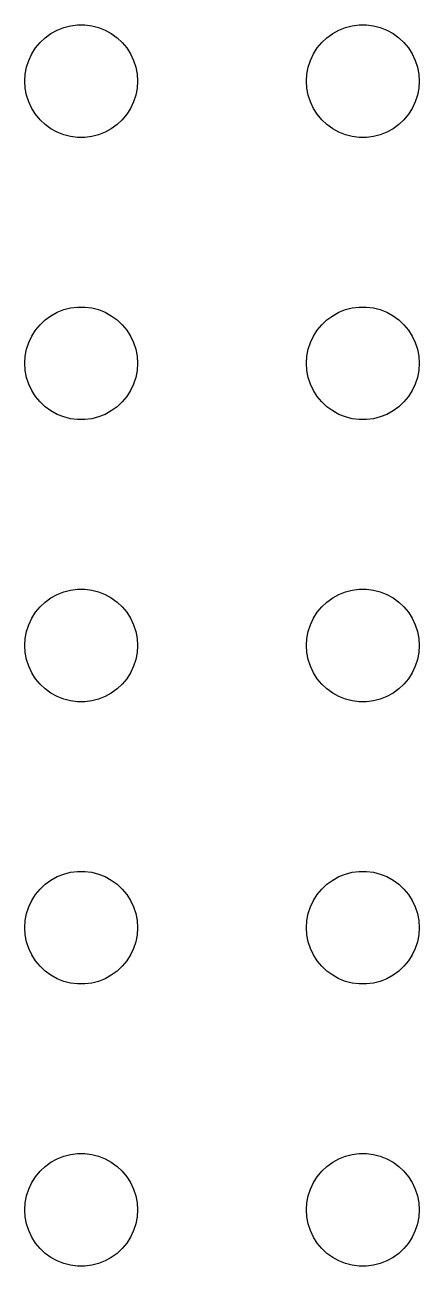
# Model space of a CAD drawing. Header units: metres. Extents: x -75 to 75, y -75 to 75.
# Drawn here: x 2.25 to 12.75, y -35.25 to -2.25 of the extents above; entities that cross this region are included whole.
import ezdxf

# ---------------------------------------------------------------- set-up
doc = ezdxf.new("R2010")
doc.units = ezdxf.units.M

msp = doc.modelspace()

# ---------------------------------------------------------------- linework, layer by layer
for p, q in [((3.28647, -2.32341), (3.46892, -2.27657)), ((3.46892, -2.27657), (3.65581, -2.25294)), ((3.65581, -2.25294), (3.84418, -2.25294)), ((3.84418, -2.25294), (4.03107, -2.27657)), ((4.03107, -2.27657), (4.21352, -2.32341)), ((10.7865, -2.32341), (10.9689, -2.27657)), ((10.9689, -2.27657), (11.1558, -2.25294)), ((11.1558, -2.25294), (11.3442, -2.25294)), ((11.3442, -2.25294), (11.5311, -2.27657)), ((11.5311, -2.27657), (11.7135, -2.32341)), ((2.65654, -2.72318), (2.79385, -2.59422)), ((2.79385, -2.59422), (2.94626, -2.48351)), ((2.94626, -2.48351), (3.11133, -2.39275)), ((3.11133, -2.39275), (3.28647, -2.32341)), ((4.21352, -2.32341), (4.38866, -2.39275)), ((4.38866, -2.39275), (4.55373, -2.48351)), ((4.55373, -2.48351), (4.70613, -2.59422)), ((4.70613, -2.59422), (4.84344, -2.72318)), ((10.1565, -2.72318), (10.2939, -2.59422)), ((10.2939, -2.59422), (10.4463, -2.48351)), ((10.4463, -2.48351), (10.6113, -2.39275)), ((10.6113, -2.39275), (10.7865, -2.32341)), ((11.7135, -2.32341), (11.8887, -2.39275)), ((11.8887, -2.39275), (12.0537, -2.48351)), ((12.0537, -2.48351), (12.2061, -2.59422)), ((12.2061, -2.59422), (12.3434, -2.72318)), ((2.43553, -3.02736), (2.53647, -2.86832)), ((2.53647, -2.86832), (2.65654, -2.72318)), ((4.84344, -2.72318), (4.96352, -2.86832)), ((4.96352, -2.86832), (5.06445, -3.02736)), ((9.93553, -3.02736), (10.0365, -2.86832)), ((10.0365, -2.86832), (10.1565, -2.72318)), ((12.3434, -2.72318), (12.4635, -2.86832)), ((12.4635, -2.86832), (12.5645, -3.02736)), ((2.29712, -3.37695), (2.35533, -3.1978)), ((2.35533, -3.1978), (2.43553, -3.02736)), ((5.06445, -3.02736), (5.14465, -3.1978)), ((5.14465, -3.1978), (5.20287, -3.37695)), ((9.79712, -3.37695), (9.85533, -3.1978)), ((9.85533, -3.1978), (9.93553, -3.02736)), ((12.5645, -3.02736), (12.6447, -3.1978)), ((12.6447, -3.1978), (12.7029, -3.37695)), ((2.25, -3.75), (2.26183, -3.562)), ((2.26183, -3.562), (2.29712, -3.37695)), ((5.20287, -3.37695), (5.23816, -3.562)), ((5.23816, -3.562), (5.25, -3.75)), ((9.75, -3.75), (9.76183, -3.562)), ((9.76183, -3.562), (9.79712, -3.37695)), ((12.7029, -3.37695), (12.7382, -3.562)), ((12.7382, -3.562), (12.75, -3.75)), ((2.26183, -3.93799), (2.25, -3.75)), ((2.29712, -4.12303), (2.26183, -3.93799)), ((5.23816, -3.93799), (5.20287, -4.12303)), ((5.25, -3.75), (5.23816, -3.93799)), ((9.76183, -3.93799), (9.75, -3.75)), ((9.79712, -4.12303), (9.76183, -3.93799)), ((12.7382, -3.93799), (12.7029, -4.12303)), ((12.75, -3.75), (12.7382, -3.93799)), ((2.35533, -4.30219), (2.29712, -4.12303)), ((5.20287, -4.12303), (5.14465, -4.30219)), ((9.85533, -4.30219), (9.79712, -4.12303)), ((12.7029, -4.12303), (12.6447, -4.30219)), ((2.43553, -4.47263), (2.35533, -4.30219)), ((2.53647, -4.63167), (2.43553, -4.47263)), ((5.06445, -4.47263), (4.96352, -4.63167)), ((5.14465, -4.30219), (5.06445, -4.47263)), ((9.93553, -4.47263), (9.85533, -4.30219)), ((10.0365, -4.63167), (9.93553, -4.47263)), ((12.5645, -4.47263), (12.4635, -4.63167)), ((12.6447, -4.30219), (12.5645, -4.47263)), ((2.65654, -4.77681), (2.53647, -4.63167)), ((2.79385, -4.90576), (2.65654, -4.77681)), ((2.94626, -5.01648), (2.79385, -4.90576)), ((4.70613, -4.90576), (4.55373, -5.01648)), ((4.84344, -4.77681), (4.70613, -4.90576)), ((4.96352, -4.63167), (4.84344, -4.77681)), ((10.1565, -4.77681), (10.0365, -4.63167)), ((10.2939, -4.90576), (10.1565, -4.77681)), ((10.4463, -5.01648), (10.2939, -4.90576)), ((12.2061, -4.90576), (12.0537, -5.01648)), ((12.3434, -4.77681), (12.2061, -4.90576)), ((12.4635, -4.63167), (12.3434, -4.77681)), ((3.11133, -5.10724), (2.94626, -5.01648)), ((3.28647, -5.17657), (3.11133, -5.10724)), ((3.46892, -5.22342), (3.28647, -5.17657)), ((3.65581, -5.24704), (3.46892, -5.22342)), ((3.84418, -5.24704), (3.65581, -5.24704)), ((4.03107, -5.22342), (3.84418, -5.24704)), ((4.21352, -5.17657), (4.03107, -5.22342)), ((4.38866, -5.10724), (4.21352, -5.17657)), ((4.55373, -5.01648), (4.38866, -5.10724)), ((10.6113, -5.10724), (10.4463, -5.01648)), ((10.7865, -5.17657), (10.6113, -5.10724)), ((10.9689, -5.22342), (10.7865, -5.17657)), ((11.1558, -5.24704), (10.9689, -5.22342)), ((11.3442, -5.24704), (11.1558, -5.24704)), ((11.5311, -5.22342), (11.3442, -5.24704)), ((11.7135, -5.17657), (11.5311, -5.22342)), ((11.8887, -5.10724), (11.7135, -5.17657)), ((12.0537, -5.01648), (11.8887, -5.10724)), ((2.94626, -9.98351), (3.11133, -9.89275)), ((3.11133, -9.89275), (3.28647, -9.82341)), ((3.28647, -9.82341), (3.46892, -9.77657)), ((3.46892, -9.77657), (3.65581, -9.75294)), ((3.65581, -9.75294), (3.84418, -9.75294)), ((3.84418, -9.75294), (4.03107, -9.77657)), ((4.03107, -9.77657), (4.21352, -9.82341)), ((4.21352, -9.82341), (4.38866, -9.89275)), ((4.38866, -9.89275), (4.55373, -9.98351)), ((10.4463, -9.98351), (10.6113, -9.89275)), ((10.6113, -9.89275), (10.7865, -9.82341)), ((10.7865, -9.82341), (10.9689, -9.77657)), ((10.9689, -9.77657), (11.1558, -9.75294)), ((11.1558, -9.75294), (11.3442, -9.75294)), ((11.3442, -9.75294), (11.5311, -9.77657)), ((11.5311, -9.77657), (11.7135, -9.82341)), ((11.7135, -9.82341), (11.8887, -9.89275)), ((11.8887, -9.89275), (12.0537, -9.98351)), ((2.53647, -10.3683), (2.65654, -10.2232)), ((2.65654, -10.2232), (2.79385, -10.0942)), ((2.79385, -10.0942), (2.94626, -9.98351)), ((4.55373, -9.98351), (4.70613, -10.0942)), ((4.70613, -10.0942), (4.84344, -10.2232)), ((4.84344, -10.2232), (4.96352, -10.3683)), ((10.0365, -10.3683), (10.1565, -10.2232)), ((10.1565, -10.2232), (10.2939, -10.0942)), ((10.2939, -10.0942), (10.4463, -9.98351)), ((12.0537, -9.98351), (12.2061, -10.0942)), ((12.2061, -10.0942), (12.3434, -10.2232)), ((12.3434, -10.2232), (12.4635, -10.3683)), ((2.35533, -10.6978), (2.43553, -10.5274)), ((2.43553, -10.5274), (2.53647, -10.3683)), ((4.96352, -10.3683), (5.06445, -10.5274)), ((5.06445, -10.5274), (5.14465, -10.6978)), ((9.85533, -10.6978), (9.93553, -10.5274)), ((9.93553, -10.5274), (10.0365, -10.3683)), ((12.4635, -10.3683), (12.5645, -10.5274)), ((12.5645, -10.5274), (12.6447, -10.6978)), ((2.26183, -11.062), (2.29712, -10.877)), ((2.29712, -10.877), (2.35533, -10.6978)), ((5.14465, -10.6978), (5.20287, -10.877)), ((5.20287, -10.877), (5.23816, -11.062)), ((9.76183, -11.062), (9.79712, -10.877)), ((9.79712, -10.877), (9.85533, -10.6978)), ((12.6447, -10.6978), (12.7029, -10.877)), ((12.7029, -10.877), (12.7382, -11.062)), ((2.25, -11.25), (2.26183, -11.062)), ((5.23816, -11.062), (5.25, -11.25)), ((9.75, -11.25), (9.76183, -11.062)), ((12.7382, -11.062), (12.75, -11.25)), ((2.26183, -11.438), (2.25, -11.25)), ((2.29712, -11.623), (2.26183, -11.438)), ((5.23816, -11.438), (5.20287, -11.623)), ((5.25, -11.25), (5.23816, -11.438)), ((9.76183, -11.438), (9.75, -11.25)), ((9.79712, -11.623), (9.76183, -11.438)), ((12.7382, -11.438), (12.7029, -11.623)), ((12.75, -11.25), (12.7382, -11.438)), ((2.35533, -11.8022), (2.29712, -11.623)), ((2.43553, -11.9726), (2.35533, -11.8022)), ((5.14465, -11.8022), (5.06445, -11.9726)), ((5.20287, -11.623), (5.14465, -11.8022)), ((9.85533, -11.8022), (9.79712, -11.623)), ((9.93553, -11.9726), (9.85533, -11.8022)), ((12.6447, -11.8022), (12.5645, -11.9726)), ((12.7029, -11.623), (12.6447, -11.8022)), ((2.53647, -12.1317), (2.43553, -11.9726)), ((2.65654, -12.2768), (2.53647, -12.1317)), ((4.96352, -12.1317), (4.84344, -12.2768)), ((5.06445, -11.9726), (4.96352, -12.1317)), ((10.0365, -12.1317), (9.93553, -11.9726)), ((10.1565, -12.2768), (10.0365, -12.1317)), ((12.4635, -12.1317), (12.3434, -12.2768)), ((12.5645, -11.9726), (12.4635, -12.1317)), ((2.79385, -12.4058), (2.65654, -12.2768)), ((2.94626, -12.5165), (2.79385, -12.4058)), ((3.11133, -12.6072), (2.94626, -12.5165)), ((4.55373, -12.5165), (4.38866, -12.6072)), ((4.70613, -12.4058), (4.55373, -12.5165)), ((4.84344, -12.2768), (4.70613, -12.4058)), ((10.2939, -12.4058), (10.1565, -12.2768)), ((10.4463, -12.5165), (10.2939, -12.4058)), ((10.6113, -12.6072), (10.4463, -12.5165)), ((12.0537, -12.5165), (11.8887, -12.6072)), ((12.2061, -12.4058), (12.0537, -12.5165)), ((12.3434, -12.2768), (12.2061, -12.4058)), ((3.28647, -12.6766), (3.11133, -12.6072)), ((3.46892, -12.7234), (3.28647, -12.6766)), ((3.65581, -12.747), (3.46892, -12.7234)), ((3.84418, -12.747), (3.65581, -12.747)), ((4.03107, -12.7234), (3.84418, -12.747)), ((4.21352, -12.6766), (4.03107, -12.7234)), ((4.38866, -12.6072), (4.21352, -12.6766)), ((10.7865, -12.6766), (10.6113, -12.6072)), ((10.9689, -12.7234), (10.7865, -12.6766)), ((11.1558, -12.747), (10.9689, -12.7234)), ((11.3442, -12.747), (11.1558, -12.747)), ((11.5311, -12.7234), (11.3442, -12.747)), ((11.7135, -12.6766), (11.5311, -12.7234)), ((11.8887, -12.6072), (11.7135, -12.6766)), ((2.79385, -17.5942), (2.94626, -17.4835)), ((2.94626, -17.4835), (3.11133, -17.3927)), ((3.11133, -17.3927), (3.28647, -17.3234)), ((3.28647, -17.3234), (3.46892, -17.2766)), ((3.46892, -17.2766), (3.65581, -17.253)), ((3.65581, -17.253), (3.84418, -17.253)), ((3.84418, -17.253), (4.03107, -17.2766)), ((4.03107, -17.2766), (4.21352, -17.3234)), ((4.21352, -17.3234), (4.38866, -17.3927)), ((4.38866, -17.3927), (4.55373, -17.4835)), ((4.55373, -17.4835), (4.70613, -17.5942)), ((10.2939, -17.5942), (10.4463, -17.4835)), ((10.4463, -17.4835), (10.6113, -17.3927)), ((10.6113, -17.3927), (10.7865, -17.3234)), ((10.7865, -17.3234), (10.9689, -17.2766)), ((10.9689, -17.2766), (11.1558, -17.253)), ((11.1558, -17.253), (11.3442, -17.253)), ((11.3442, -17.253), (11.5311, -17.2766)), ((11.5311, -17.2766), (11.7135, -17.3234)), ((11.7135, -17.3234), (11.8887, -17.3927)), ((11.8887, -17.3927), (12.0537, -17.4835)), ((12.0537, -17.4835), (12.2061, -17.5942)), ((2.53647, -17.8683), (2.65654, -17.7232)), ((2.65654, -17.7232), (2.79385, -17.5942)), ((4.70613, -17.5942), (4.84344, -17.7232)), ((4.84344, -17.7232), (4.96352, -17.8683)), ((10.0365, -17.8683), (10.1565, -17.7232)), ((10.1565, -17.7232), (10.2939, -17.5942)), ((12.2061, -17.5942), (12.3434, -17.7232)), ((12.3434, -17.7232), (12.4635, -17.8683)), ((2.35533, -18.1978), (2.43553, -18.0274)), ((2.43553, -18.0274), (2.53647, -17.8683)), ((4.96352, -17.8683), (5.06445, -18.0274)), ((5.06445, -18.0274), (5.14465, -18.1978)), ((9.85533, -18.1978), (9.93553, -18.0274)), ((9.93553, -18.0274), (10.0365, -17.8683)), ((12.4635, -17.8683), (12.5645, -18.0274)), ((12.5645, -18.0274), (12.6447, -18.1978)), ((2.26183, -18.562), (2.29712, -18.377)), ((2.29712, -18.377), (2.35533, -18.1978)), ((5.14465, -18.1978), (5.20287, -18.377)), ((5.20287, -18.377), (5.23816, -18.562)), ((9.76183, -18.562), (9.79712, -18.377)), ((9.79712, -18.377), (9.85533, -18.1978)), ((12.6447, -18.1978), (12.7029, -18.377)), ((12.7029, -18.377), (12.7382, -18.562)), ((2.25, -18.75), (2.26183, -18.562)), ((2.26183, -18.938), (2.25, -18.75)), ((5.23816, -18.562), (5.25, -18.75)), ((5.25, -18.75), (5.23816, -18.938)), ((9.75, -18.75), (9.76183, -18.562)), ((9.76183, -18.938), (9.75, -18.75)), ((12.7382, -18.562), (12.75, -18.75)), ((12.75, -18.75), (12.7382, -18.938)), ((2.29712, -19.123), (2.26183, -18.938)), ((2.35533, -19.3022), (2.29712, -19.123)), ((5.20287, -19.123), (5.14465, -19.3022)), ((5.23816, -18.938), (5.20287, -19.123)), ((9.79712, -19.123), (9.76183, -18.938)), ((9.85533, -19.3022), (9.79712, -19.123)), ((12.7029, -19.123), (12.6447, -19.3022)), ((12.7382, -18.938), (12.7029, -19.123)), ((2.43553, -19.4726), (2.35533, -19.3022)), ((5.14465, -19.3022), (5.06445, -19.4726)), ((9.93553, -19.4726), (9.85533, -19.3022)), ((12.6447, -19.3022), (12.5645, -19.4726)), ((2.53647, -19.6317), (2.43553, -19.4726)), ((2.65654, -19.7768), (2.53647, -19.6317)), ((2.79385, -19.9058), (2.65654, -19.7768)), ((4.84344, -19.7768), (4.70613, -19.9058)), ((4.96352, -19.6317), (4.84344, -19.7768)), ((5.06445, -19.4726), (4.96352, -19.6317)), ((10.0365, -19.6317), (9.93553, -19.4726)), ((10.1565, -19.7768), (10.0365, -19.6317)), ((10.2939, -19.9058), (10.1565, -19.7768)), ((12.3434, -19.7768), (12.2061, -19.9058)), ((12.4635, -19.6317), (12.3434, -19.7768)), ((12.5645, -19.4726), (12.4635, -19.6317)), ((2.94626, -20.0165), (2.79385, -19.9058)), ((3.11133, -20.1072), (2.94626, -20.0165)), ((3.28647, -20.1766), (3.11133, -20.1072)), ((4.38866, -20.1072), (4.21352, -20.1766)), ((4.55373, -20.0165), (4.38866, -20.1072)), ((4.70613, -19.9058), (4.55373, -20.0165)), ((10.4463, -20.0165), (10.2939, -19.9058)), ((10.6113, -20.1072), (10.4463, -20.0165)), ((10.7865, -20.1766), (10.6113, -20.1072)), ((11.8887, -20.1072), (11.7135, -20.1766)), ((12.0537, -20.0165), (11.8887, -20.1072)), ((12.2061, -19.9058), (12.0537, -20.0165)), ((3.46892, -20.2234), (3.28647, -20.1766)), ((3.65581, -20.247), (3.46892, -20.2234)), ((3.84418, -20.247), (3.65581, -20.247)), ((4.03107, -20.2234), (3.84418, -20.247)), ((4.21352, -20.1766), (4.03107, -20.2234)), ((10.9689, -20.2234), (10.7865, -20.1766)), ((11.1558, -20.247), (10.9689, -20.2234)), ((11.3442, -20.247), (11.1558, -20.247)), ((11.5311, -20.2234), (11.3442, -20.247)), ((11.7135, -20.1766), (11.5311, -20.2234)), ((2.79385, -25.0942), (2.94626, -24.9835)), ((2.94626, -24.9835), (3.11133, -24.8927)), ((3.11133, -24.8927), (3.28647, -24.8234)), ((3.28647, -24.8234), (3.46892, -24.7766)), ((3.46892, -24.7766), (3.65581, -24.753)), ((3.65581, -24.753), (3.84418, -24.753)), ((3.84418, -24.753), (4.03107, -24.7766)), ((4.03107, -24.7766), (4.21352, -24.8234)), ((4.21352, -24.8234), (4.38866, -24.8927)), ((4.38866, -24.8927), (4.55373, -24.9835)), ((4.55373, -24.9835), (4.70613, -25.0942)), ((10.2939, -25.0942), (10.4463, -24.9835)), ((10.4463, -24.9835), (10.6113, -24.8927)), ((10.6113, -24.8927), (10.7865, -24.8234)), ((10.7865, -24.8234), (10.9689, -24.7766)), ((10.9689, -24.7766), (11.1558, -24.753)), ((11.1558, -24.753), (11.3442, -24.753)), ((11.3442, -24.753), (11.5311, -24.7766)), ((11.5311, -24.7766), (11.7135, -24.8234)), ((11.7135, -24.8234), (11.8887, -24.8927)), ((11.8887, -24.8927), (12.0537, -24.9835)), ((12.0537, -24.9835), (12.2061, -25.0942)), ((2.43553, -25.5274), (2.53647, -25.3683)), ((2.53647, -25.3683), (2.65654, -25.2232)), ((2.65654, -25.2232), (2.79385, -25.0942)), ((4.70613, -25.0942), (4.84344, -25.2232)), ((4.84344, -25.2232), (4.96352, -25.3683)), ((4.96352, -25.3683), (5.06445, -25.5274)), ((9.93553, -25.5274), (10.0365, -25.3683)), ((10.0365, -25.3683), (10.1565, -25.2232)), ((10.1565, -25.2232), (10.2939, -25.0942)), ((12.2061, -25.0942), (12.3434, -25.2232)), ((12.3434, -25.2232), (12.4635, -25.3683)), ((12.4635, -25.3683), (12.5645, -25.5274)), ((2.29712, -25.877), (2.35533, -25.6978)), ((2.35533, -25.6978), (2.43553, -25.5274)), ((5.06445, -25.5274), (5.14465, -25.6978)), ((5.14465, -25.6978), (5.20287, -25.877)), ((9.79712, -25.877), (9.85533, -25.6978)), ((9.85533, -25.6978), (9.93553, -25.5274)), ((12.5645, -25.5274), (12.6447, -25.6978)), ((12.6447, -25.6978), (12.7029, -25.877)), ((2.25, -26.25), (2.26183, -26.062)), ((2.26183, -26.062), (2.29712, -25.877)), ((5.20287, -25.877), (5.23816, -26.062)), ((5.23816, -26.062), (5.25, -26.25)), ((9.75, -26.25), (9.76183, -26.062)), ((9.76183, -26.062), (9.79712, -25.877)), ((12.7029, -25.877), (12.7382, -26.062)), ((12.7382, -26.062), (12.75, -26.25)), ((2.26183, -26.438), (2.25, -26.25)), ((5.25, -26.25), (5.23816, -26.438)), ((9.76183, -26.438), (9.75, -26.25)), ((12.75, -26.25), (12.7382, -26.438)), ((2.29712, -26.623), (2.26183, -26.438)), ((2.35533, -26.8022), (2.29712, -26.623)), ((5.20287, -26.623), (5.14465, -26.8022)), ((5.23816, -26.438), (5.20287, -26.623)), ((9.79712, -26.623), (9.76183, -26.438)), ((9.85533, -26.8022), (9.79712, -26.623)), ((12.7029, -26.623), (12.6447, -26.8022)), ((12.7382, -26.438), (12.7029, -26.623)), ((2.43553, -26.9726), (2.35533, -26.8022)), ((2.53647, -27.1317), (2.43553, -26.9726)), ((5.06445, -26.9726), (4.96352, -27.1317)), ((5.14465, -26.8022), (5.06445, -26.9726)), ((9.93553, -26.9726), (9.85533, -26.8022)), ((10.0365, -27.1317), (9.93553, -26.9726)), ((12.5645, -26.9726), (12.4635, -27.1317)), ((12.6447, -26.8022), (12.5645, -26.9726)), ((2.65654, -27.2768), (2.53647, -27.1317)), ((2.79385, -27.4058), (2.65654, -27.2768)), ((4.84344, -27.2768), (4.70613, -27.4058)), ((4.96352, -27.1317), (4.84344, -27.2768)), ((10.1565, -27.2768), (10.0365, -27.1317)), ((10.2939, -27.4058), (10.1565, -27.2768)), ((12.3434, -27.2768), (12.2061, -27.4058)), ((12.4635, -27.1317), (12.3434, -27.2768)), ((2.94626, -27.5165), (2.79385, -27.4058)), ((3.11133, -27.6072), (2.94626, -27.5165)), ((3.28647, -27.6766), (3.11133, -27.6072)), ((3.46892, -27.7234), (3.28647, -27.6766)), ((4.21352, -27.6766), (4.03107, -27.7234)), ((4.38866, -27.6072), (4.21352, -27.6766)), ((4.55373, -27.5165), (4.38866, -27.6072)), ((4.70613, -27.4058), (4.55373, -27.5165)), ((10.4463, -27.5165), (10.2939, -27.4058)), ((10.6113, -27.6072), (10.4463, -27.5165)), ((10.7865, -27.6766), (10.6113, -27.6072)), ((10.9689, -27.7234), (10.7865, -27.6766)), ((11.7135, -27.6766), (11.5311, -27.7234)), ((11.8887, -27.6072), (11.7135, -27.6766)), ((12.0537, -27.5165), (11.8887, -27.6072)), ((12.2061, -27.4058), (12.0537, -27.5165)), ((3.65581, -27.747), (3.46892, -27.7234)), ((3.84418, -27.747), (3.65581, -27.747)), ((4.03107, -27.7234), (3.84418, -27.747)), ((11.1558, -27.747), (10.9689, -27.7234)), ((11.3442, -27.747), (11.1558, -27.747)), ((11.5311, -27.7234), (11.3442, -27.747)), ((3.11133, -32.3928), (3.28647, -32.3234)), ((3.28647, -32.3234), (3.46892, -32.2766)), ((3.46892, -32.2766), (3.65581, -32.253)), ((3.65581, -32.253), (3.84418, -32.253)), ((3.84418, -32.253), (4.03107, -32.2766)), ((4.03107, -32.2766), (4.21352, -32.3234)), ((4.21352, -32.3234), (4.38866, -32.3928)), ((10.6113, -32.3928), (10.7865, -32.3234)), ((10.7865, -32.3234), (10.9689, -32.2766)), ((10.9689, -32.2766), (11.1558, -32.253)), ((11.1558, -32.253), (11.3442, -32.253)), ((11.3442, -32.253), (11.5311, -32.2766)), ((11.5311, -32.2766), (11.7135, -32.3234)), ((11.7135, -32.3234), (11.8887, -32.3928)), ((2.65654, -32.7232), (2.79385, -32.5942)), ((2.79385, -32.5942), (2.94626, -32.4835)), ((2.94626, -32.4835), (3.11133, -32.3928)), ((4.38866, -32.3928), (4.55373, -32.4835)), ((4.55373, -32.4835), (4.70613, -32.5942)), ((4.70613, -32.5942), (4.84344, -32.7232)), ((10.1565, -32.7232), (10.2939, -32.5942)), ((10.2939, -32.5942), (10.4463, -32.4835)), ((10.4463, -32.4835), (10.6113, -32.3928)), ((11.8887, -32.3928), (12.0537, -32.4835)), ((12.0537, -32.4835), (12.2061, -32.5942)), ((12.2061, -32.5942), (12.3434, -32.7232)), ((2.43553, -33.0274), (2.53647, -32.8683)), ((2.53647, -32.8683), (2.65654, -32.7232)), ((4.84344, -32.7232), (4.96352, -32.8683)), ((4.96352, -32.8683), (5.06445, -33.0274)), ((9.93553, -33.0274), (10.0365, -32.8683)), ((10.0365, -32.8683), (10.1565, -32.7232)), ((12.3434, -32.7232), (12.4635, -32.8683)), ((12.4635, -32.8683), (12.5645, -33.0274)), ((2.29712, -33.377), (2.35533, -33.1978)), ((2.35533, -33.1978), (2.43553, -33.0274)), ((5.06445, -33.0274), (5.14465, -33.1978)), ((5.14465, -33.1978), (5.20287, -33.377)), ((9.79712, -33.377), (9.85533, -33.1978)), ((9.85533, -33.1978), (9.93553, -33.0274)), ((12.5645, -33.0274), (12.6447, -33.1978)), ((12.6447, -33.1978), (12.7029, -33.377)), ((2.25, -33.75), (2.26183, -33.562)), ((2.26183, -33.562), (2.29712, -33.377)), ((5.20287, -33.377), (5.23816, -33.562)), ((5.23816, -33.562), (5.25, -33.75)), ((9.75, -33.75), (9.76183, -33.562)), ((9.76183, -33.562), (9.79712, -33.377)), ((12.7029, -33.377), (12.7382, -33.562)), ((12.7382, -33.562), (12.75, -33.75)), ((2.26183, -33.938), (2.25, -33.75)), ((2.29712, -34.123), (2.26183, -33.938)), ((5.23816, -33.938), (5.20287, -34.123)), ((5.25, -33.75), (5.23816, -33.938)), ((9.76183, -33.938), (9.75, -33.75)), ((9.79712, -34.123), (9.76183, -33.938)), ((12.7382, -33.938), (12.7029, -34.123)), ((12.75, -33.75), (12.7382, -33.938)), ((2.35533, -34.3022), (2.29712, -34.123)), ((2.43553, -34.4726), (2.35533, -34.3022)), ((5.14465, -34.3022), (5.06445, -34.4726)), ((5.20287, -34.123), (5.14465, -34.3022)), ((9.85533, -34.3022), (9.79712, -34.123)), ((9.93553, -34.4726), (9.85533, -34.3022)), ((12.6447, -34.3022), (12.5645, -34.4726)), ((12.7029, -34.123), (12.6447, -34.3022)), ((2.53647, -34.6317), (2.43553, -34.4726)), ((2.65654, -34.7768), (2.53647, -34.6317)), ((4.96352, -34.6317), (4.84344, -34.7768)), ((5.06445, -34.4726), (4.96352, -34.6317)), ((10.0365, -34.6317), (9.93553, -34.4726)), ((10.1565, -34.7768), (10.0365, -34.6317)), ((12.4635, -34.6317), (12.3434, -34.7768)), ((12.5645, -34.4726), (12.4635, -34.6317)), ((2.79385, -34.9058), (2.65654, -34.7768)), ((2.94626, -35.0165), (2.79385, -34.9058)), ((4.70613, -34.9058), (4.55373, -35.0165)), ((4.84344, -34.7768), (4.70613, -34.9058)), ((10.2939, -34.9058), (10.1565, -34.7768)), ((10.4463, -35.0165), (10.2939, -34.9058)), ((12.2061, -34.9058), (12.0537, -35.0165)), ((12.3434, -34.7768), (12.2061, -34.9058)), ((3.11133, -35.1072), (2.94626, -35.0165)), ((3.28647, -35.1766), (3.11133, -35.1072)), ((3.46892, -35.2234), (3.28647, -35.1766)), ((3.65581, -35.247), (3.46892, -35.2234)), ((3.84418, -35.247), (3.65581, -35.247)), ((4.03107, -35.2234), (3.84418, -35.247)), ((4.21352, -35.1766), (4.03107, -35.2234)), ((4.38866, -35.1072), (4.21352, -35.1766)), ((4.55373, -35.0165), (4.38866, -35.1072)), ((10.6113, -35.1072), (10.4463, -35.0165)), ((10.7865, -35.1766), (10.6113, -35.1072)), ((10.9689, -35.2234), (10.7865, -35.1766)), ((11.1558, -35.247), (10.9689, -35.2234)), ((11.3442, -35.247), (11.1558, -35.247)), ((11.5311, -35.2234), (11.3442, -35.247)), ((11.7135, -35.1766), (11.5311, -35.2234)), ((11.8887, -35.1072), (11.7135, -35.1766)), ((12.0537, -35.0165), (11.8887, -35.1072))]:
    msp.add_line(p, q)

doc.saveas('drawing.dxf')
